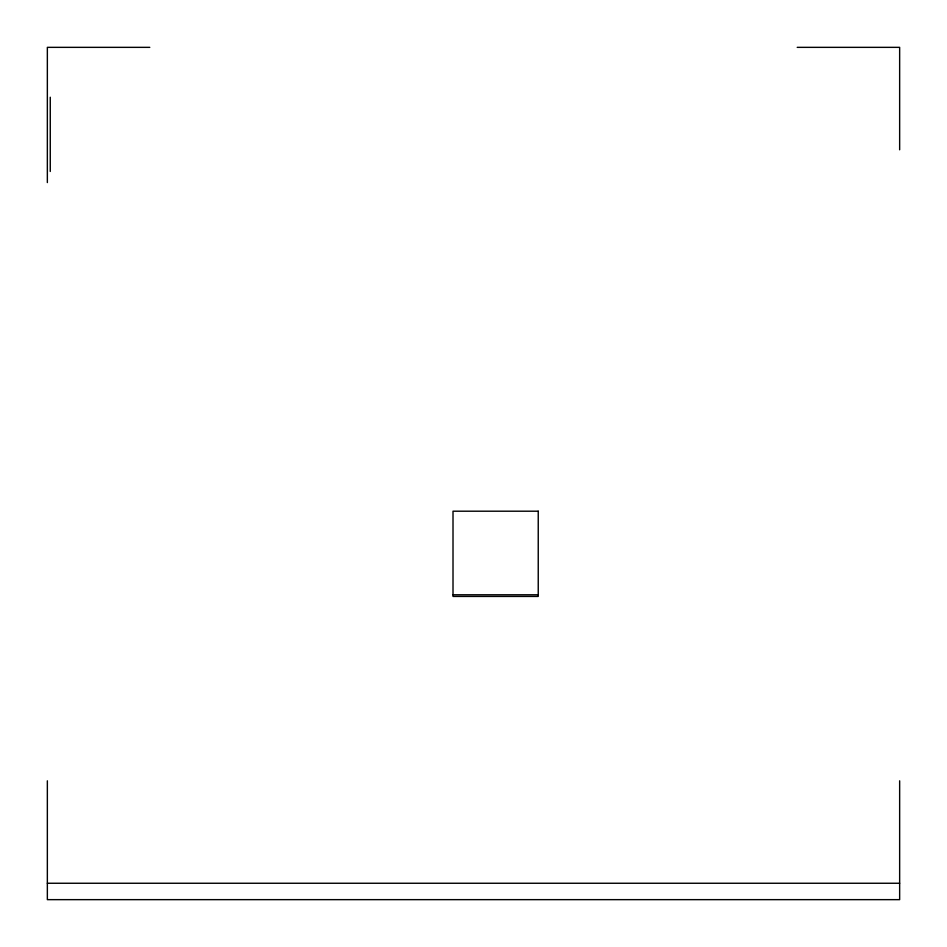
<?xml version="1.0" encoding="UTF-8"?>
<svg xmlns="http://www.w3.org/2000/svg" width="947" height="947" viewBox="0 0 947 947"><rect width="100%" height="100%" fill="white"/><g stroke="black" fill="none" stroke-linecap="round" stroke-linejoin="round"><path stroke-width="1.42" d="M149.792 47.35L47.35 47.35L47.35 182.57M797.208 47.35L899.65 47.35L899.65 149.792M453.009 594.787L538.239 594.787M47.35 883.255L899.65 883.255M899.65 780.825L899.65 899.65L47.35 899.65L47.35 780.825M50.262 97.233L50.262 171.466M538.239 511.202L453.009 511.202L453.009 596.432L538.239 596.432L538.239 511.202"/></g></svg>
